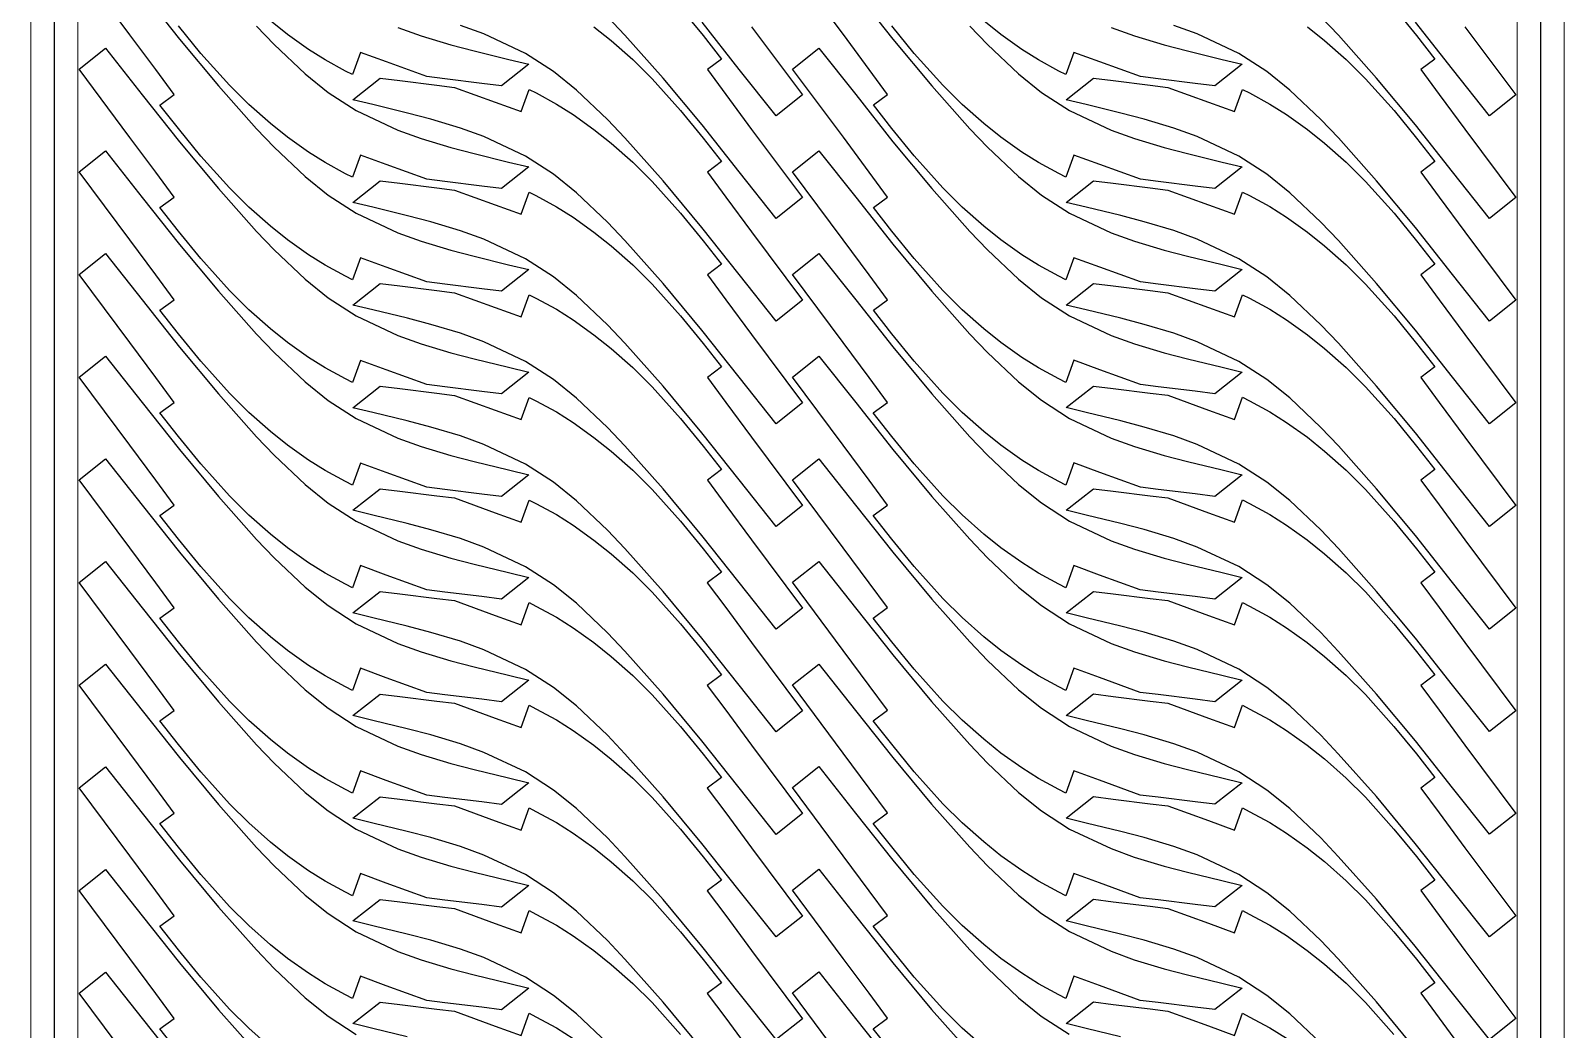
# Model space of a CAD drawing. Header units: millimetres. Extents: x -10628 to 24720, y -21829 to 4032.
# Drawn here: x 8049 to 9349, y -6791 to -5944 of the extents above; entities that cross this region are included whole.
import ezdxf
from ezdxf.enums import TextEntityAlignment as Align
from ezdxf.lldxf.tags import DXFTag

# ---------------------------------------------------------------- set-up
doc = ezdxf.new("R2010")
doc.units = ezdxf.units.MM
doc.layers.add('layer khung van cnc', color=7, linetype='Continuous', lineweight=25, true_color=0xfbf59b)
doc.layers.add('layer mau', color=7, linetype='Continuous')
doc.styles.add('Text Dim', font='arial.ttf')
tags = doc.linetypes.add('KVVIENMAY', pattern='A,46.311228,-10.280676,["KV VIỀN MÁY",Text Dim,S=10.028098,R=0,X=0,Y=-4.346144],-100.988212', length=157.580116).pattern_tags.tags
tags[6] = DXFTag(74, 10)

# ---------------------------------------------------------------- blocks, each defined once
blk = doc.blocks.new('khung van cnc')
at = {"lineweight": 5}
blk.add_lwpolyline([(-193, -99.4), (-193, 2370.6), (-223, 2400.6), (-1463, 2400.6), (-1493, 2370.6), (-1493, -99.4)], close=True, dxfattribs=at)
at = {"color": 1, "linetype": 'KVVIENMAY'}
blk.add_lwpolyline([(-511.9, -84.4), (-213, -84.4), (-213, 2370.6), (-228, 2385.6), (-1458, 2385.6), (-1473, 2370.6), (-1473, -84.4), (-1172.8, -84.4)], dxfattribs=at)
at = {"lineweight": 5}
blk.add_lwpolyline([(-513.5, -69.4), (-233, -69.4), (-233, 2370.6), (-1453, 2370.6), (-1453, -69.4), (-1173, -69.4)], dxfattribs=at)
at = {"layer": 'layer mau'}
for tag, p in [('ÁGF', (-518, -155.9)), ('TENFILE', (-518, -268.9)), ('TENFILE', (-518, -381.8)), ('TENFILE', (-518, -494.8))]:
    blk.add_attdef(tag, text='', height=30, dxfattribs=at).set_placement(p, align=Align.MIDDLE_CENTER)

msp = doc.modelspace()

# ---------------------------------------------------------------- linework, layer by layer
for points in [[(8143.656, -5911.721), (8175.221, -5951.569), (8208.091, -5991.221), (8240.497, -6027.614), (8255.381, -6043.237), (8281.616, -6068.123), (8301.063, -6083.786), (8324.801, -6099.165), (8360.123, -6115.818), (8379.874, -6122.967), (8405.106, -6130.534), (8424.963, -6135.676), (8454.171, -6142.797), (8471.17, -6146.941), (8448.071, -6165.238), (8431.376, -6163.163), (8399.994, -6159.263), (8384.939, -6157.391), (8350.471, -6144.858), (8328.551, -6136.888), (8321.716, -6155.684), (8315.917, -6152.671), (8298.647, -6143.301), (8284.435, -6134.39), (8266.77, -6121.787), (8252.24, -6110.131), (8233.912, -6093.979), (8217.515, -6077.692), (8193.315, -6050.685), (8174.296, -6027.387), (8158.614, -6007.464), (8170.673, -5998.543), (8155.059, -5977.437), (8133.181, -5947.863), (8090.024, -5890.081)], [(8748.348, -5911.699), (8779.913, -5951.547), (8812.783, -5991.199), (8845.189, -6027.593), (8860.073, -6043.215), (8886.308, -6068.101), (8905.755, -6083.764), (8929.493, -6099.143), (8964.814, -6115.796), (8984.566, -6122.945), (9009.798, -6130.513), (9029.655, -6135.654), (9058.863, -6142.775), (9075.862, -6146.919), (9052.763, -6165.216), (9036.067, -6163.141), (9004.686, -6159.241), (8989.631, -6157.37), (8955.163, -6144.836), (8933.243, -6136.866), (8926.408, -6155.662), (8920.609, -6152.649), (8903.338, -6143.279), (8889.127, -6134.368), (8871.462, -6121.765), (8856.931, -6110.109), (8838.604, -6093.957), (8822.207, -6077.67), (8798.007, -6050.663), (8778.988, -6027.365), (8763.306, -6007.442), (8775.365, -5998.521), (8759.751, -5977.415), (8737.872, -5947.841), (8694.716, -5890.059)], [(8599.963, -5925.26), (8618.982, -5948.558), (8634.664, -5968.482), (8622.605, -5977.403), (8638.219, -5998.508), (8660.098, -6028.082), (8703.254, -6085.864), (8680.833, -6103.625), (8649.622, -6064.224), (8618.057, -6024.377), (8585.187, -5984.725), (8552.781, -5948.331), (8537.897, -5932.709)], [(9204.668, -5925.251), (9223.687, -5948.549), (9239.369, -5968.473), (9227.31, -5977.394), (9242.924, -5998.5), (9264.803, -6028.074), (9307.959, -6085.855), (9285.537, -6103.616), (9254.327, -6064.215), (9222.762, -6024.368), (9189.892, -5984.716), (9157.486, -5948.322), (9142.602, -5932.7)], [(8240.502, -5940.616), (8255.386, -5956.239), (8281.621, -5981.125), (8301.068, -5996.788), (8324.807, -6012.167), (8360.128, -6028.82), (8379.88, -6035.969), (8405.112, -6043.536), (8424.968, -6048.678), (8454.176, -6055.798), (8471.175, -6059.943), (8448.077, -6078.24), (8431.381, -6076.165), (8399.999, -6072.264), (8384.944, -6070.393), (8350.476, -6057.86), (8328.556, -6049.89), (8321.722, -6068.686), (8315.923, -6065.673), (8298.652, -6056.303), (8284.441, -6047.392), (8266.775, -6034.789), (8252.245, -6023.133), (8233.918, -6006.981), (8217.52, -5990.694), (8193.321, -5963.687), (8174.301, -5940.389)], [(8360.134, -5941.822), (8379.886, -5948.971), (8405.117, -5956.538), (8424.974, -5961.68), (8454.182, -5968.801), (8471.181, -5972.945), (8448.082, -5991.242), (8431.387, -5989.167), (8400.005, -5985.267), (8384.95, -5983.395), (8350.482, -5970.862), (8328.562, -5962.892), (8321.727, -5981.688), (8315.928, -5978.675), (8298.658, -5969.305), (8284.446, -5960.394), (8266.781, -5947.791), (8252.251, -5936.135)], [(8526.502, -5941.155), (8541.032, -5952.811), (8559.359, -5968.963), (8575.757, -5985.251), (8599.957, -6012.257), (8618.976, -6035.555), (8634.657, -6055.479), (8622.599, -6064.4), (8638.213, -6085.506), (8660.091, -6115.079), (8703.248, -6172.861), (8680.826, -6190.622), (8649.615, -6151.221), (8618.051, -6111.374), (8585.18, -6071.722), (8552.775, -6035.328), (8537.891, -6019.706), (8511.656, -5994.819), (8492.209, -5979.157), (8468.47, -5963.778), (8433.149, -5947.124), (8413.397, -5939.975)], [(8660.104, -5941.085), (8703.261, -5998.867), (8680.839, -6016.628), (8649.628, -5977.227), (8618.064, -5937.38)], [(8845.197, -5940.598), (8860.081, -5956.22), (8886.316, -5981.107), (8905.763, -5996.769), (8929.502, -6012.148), (8964.823, -6028.802), (8984.575, -6035.951), (9009.807, -6043.518), (9029.663, -6048.66), (9058.871, -6055.78), (9075.87, -6059.924), (9052.772, -6078.222), (9036.076, -6076.146), (9004.694, -6072.246), (8989.639, -6070.375), (8955.171, -6057.842), (8933.251, -6049.871), (8926.417, -6068.667), (8920.617, -6065.655), (8903.347, -6056.285), (8889.136, -6047.374), (8871.47, -6034.771), (8856.94, -6023.115), (8838.613, -6006.963), (8822.215, -5990.676), (8798.016, -5963.669), (8778.996, -5940.371)], [(8964.831, -5941.807), (8984.583, -5948.957), (9009.815, -5956.524), (9029.672, -5961.665), (9058.88, -5968.786), (9075.879, -5972.93), (9052.78, -5991.227), (9036.084, -5989.152), (9004.703, -5985.252), (8989.647, -5983.381), (8955.18, -5970.847), (8933.26, -5962.877), (8926.425, -5981.673), (8920.626, -5978.661), (8903.355, -5969.29), (8889.144, -5960.379), (8871.479, -5947.776), (8856.948, -5936.12)], [(9131.205, -5941.144), (9145.735, -5952.8), (9164.062, -5968.952), (9180.46, -5985.239), (9204.659, -6012.246), (9223.679, -6035.544), (9239.36, -6055.467), (9227.302, -6064.388), (9242.916, -6085.494), (9264.794, -6115.068), (9307.951, -6172.85), (9285.529, -6190.611), (9254.318, -6151.21), (9222.754, -6111.362), (9189.883, -6071.71), (9157.478, -6035.317), (9142.594, -6019.694), (9116.359, -5994.808), (9096.912, -5979.145), (9073.173, -5963.766), (9037.852, -5947.113), (9018.1, -5939.964)], [(9264.811, -5941.079), (9307.968, -5998.861), (9285.546, -6016.622), (9254.335, -5977.221), (9222.771, -5937.374)], [(8252.235, -6806.162), (8233.907, -6790.011), (8217.51, -6773.723), (8193.31, -6746.717), (8174.291, -6723.419), (8158.609, -6703.495), (8170.668, -6694.574), (8155.054, -6673.468), (8133.176, -6643.894), (8090.019, -6586.112), (8112.441, -6568.351), (8143.651, -6607.752), (8175.216, -6647.6), (8208.086, -6687.252), (8240.492, -6723.646), (8255.376, -6739.268), (8281.611, -6764.154), (8301.058, -6779.817), (8324.796, -6795.196)], [(8856.864, -6806.065), (8838.536, -6789.913), (8822.139, -6773.626), (8797.939, -6746.619), (8778.92, -6723.321), (8763.238, -6703.397), (8775.297, -6694.476), (8759.683, -6673.37), (8737.805, -6643.797), (8694.648, -6586.015), (8717.07, -6568.254), (8748.28, -6607.655), (8779.845, -6647.502), (8812.715, -6687.154), (8845.121, -6723.548), (8860.005, -6739.17), (8886.24, -6764.057), (8905.687, -6779.72), (8929.425, -6795.098)], [(8618.023, -6807.384), (8585.152, -6767.732), (8552.746, -6731.338), (8537.862, -6715.716), (8511.627, -6690.829), (8492.18, -6675.167), (8468.442, -6659.788), (8433.121, -6643.134), (8413.369, -6635.985), (8388.137, -6628.418), (8368.28, -6623.276), (8339.072, -6616.156), (8322.073, -6612.012), (8345.172, -6593.715), (8361.868, -6595.79), (8393.249, -6599.69), (8408.305, -6601.561), (8442.772, -6614.094), (8464.693, -6622.065), (8471.527, -6603.269), (8477.326, -6606.281), (8494.597, -6615.652), (8508.808, -6624.562), (8526.473, -6637.165), (8541.004, -6648.821), (8559.331, -6664.973), (8575.729, -6681.261), (8599.928, -6708.267), (8618.947, -6731.565), (8634.629, -6751.489), (8622.57, -6760.41), (8638.184, -6781.516), (8660.063, -6811.089)], [(9222.686, -6807.318), (9189.815, -6767.666), (9157.41, -6731.272), (9142.526, -6715.65), (9116.291, -6690.763), (9096.844, -6675.101), (9073.106, -6659.722), (9037.784, -6643.068), (9018.032, -6635.919), (8992.8, -6628.352), (8972.944, -6623.21), (8943.736, -6616.09), (8926.737, -6611.946), (8949.836, -6593.649), (8966.531, -6595.724), (8997.913, -6599.624), (9012.968, -6601.495), (9047.436, -6614.028), (9069.356, -6621.999), (9076.191, -6603.203), (9081.99, -6606.215), (9099.26, -6615.586), (9113.471, -6624.496), (9131.137, -6637.099), (9145.667, -6648.755), (9163.994, -6664.907), (9180.392, -6681.195), (9204.592, -6708.201), (9223.611, -6731.499), (9239.293, -6751.423), (9227.234, -6760.344), (9242.848, -6781.45), (9264.726, -6811.024)], [(8174.291, -6810.423), (8158.609, -6790.5), (8170.668, -6781.579), (8155.054, -6760.473), (8133.176, -6730.899), (8090.019, -6673.117), (8112.441, -6655.356), (8143.651, -6694.757), (8175.216, -6734.605), (8208.086, -6774.257), (8240.492, -6810.65)], [(8778.911, -6810.315), (8763.23, -6790.392), (8775.288, -6781.471), (8759.675, -6760.365), (8737.796, -6730.791), (8694.639, -6673.009), (8717.061, -6655.248), (8748.272, -6694.649), (8779.836, -6734.497), (8812.707, -6774.149), (8845.112, -6810.543)], [(8537.862, -6802.72), (8511.627, -6777.834), (8492.18, -6762.171), (8468.442, -6746.792), (8433.121, -6730.139), (8413.369, -6722.99), (8388.137, -6715.423), (8368.28, -6710.281), (8339.072, -6703.16), (8322.073, -6699.016), (8345.172, -6680.719), (8361.868, -6682.794), (8393.249, -6686.695), (8408.305, -6688.566), (8442.772, -6701.099), (8464.693, -6709.069), (8471.527, -6690.273), (8477.326, -6693.286), (8494.597, -6702.656), (8508.808, -6711.567), (8526.473, -6724.17), (8541.004, -6735.826), (8559.331, -6751.978), (8575.729, -6768.265), (8599.928, -6795.272)], [(9142.517, -6802.644), (9116.282, -6777.758), (9096.835, -6762.095), (9073.097, -6746.716), (9037.776, -6730.063), (9018.024, -6722.914), (8992.792, -6715.347), (8972.936, -6710.205), (8943.727, -6703.084), (8926.728, -6698.94), (8949.827, -6680.643), (8966.523, -6682.718), (8997.904, -6686.619), (9012.96, -6688.49), (9047.427, -6701.023), (9069.348, -6708.993), (9076.182, -6690.197), (9081.981, -6693.21), (9099.252, -6702.58), (9113.463, -6711.491), (9131.128, -6724.094), (9145.659, -6735.75), (9163.986, -6751.902), (9180.384, -6768.189), (9204.583, -6795.196)], [(8133.176, -6817.904), (8090.019, -6760.122), (8112.441, -6742.361), (8143.651, -6781.762), (8175.216, -6821.609)], [(8737.788, -6817.786), (8694.631, -6760.004), (8717.053, -6742.243), (8748.263, -6781.644), (8779.828, -6821.491)], [(8368.28, -6797.286), (8339.072, -6790.165), (8322.073, -6786.021), (8345.172, -6767.724), (8361.868, -6769.799), (8393.249, -6773.699), (8408.305, -6775.57), (8442.772, -6788.104), (8464.693, -6796.074), (8471.527, -6777.278), (8477.326, -6780.29), (8494.597, -6789.661), (8508.808, -6798.571)], [(8972.927, -6797.199), (8943.719, -6790.079), (8926.72, -6785.935), (8949.819, -6767.638), (8966.514, -6769.713), (8997.896, -6773.613), (9012.951, -6775.484), (9047.419, -6788.017), (9069.339, -6795.988), (9076.174, -6777.192), (9081.973, -6780.204), (9099.243, -6789.575), (9113.455, -6798.485)]]:
    msp.add_lwpolyline(points)
for points in [[(8112.441, -5959.319), (8143.651, -5998.72), (8175.216, -6038.567), (8208.086, -6078.219), (8240.492, -6114.613), (8255.376, -6130.235), (8281.611, -6155.122), (8301.058, -6170.784), (8324.796, -6186.163), (8360.118, -6202.817), (8379.869, -6209.966), (8405.101, -6217.533), (8424.958, -6222.675), (8454.166, -6229.795), (8471.165, -6233.939), (8448.066, -6252.236), (8431.371, -6250.161), (8399.989, -6246.261), (8384.934, -6244.39), (8350.466, -6231.857), (8328.546, -6223.886), (8321.711, -6242.682), (8315.912, -6239.67), (8298.642, -6230.299), (8284.43, -6221.389), (8266.765, -6208.786), (8252.235, -6197.13), (8233.907, -6180.978), (8217.51, -6164.69), (8193.31, -6137.684), (8174.291, -6114.386), (8158.609, -6094.462), (8170.668, -6085.541), (8155.054, -6064.435), (8133.176, -6034.862), (8090.019, -5977.08)], [(8717.129, -5959.293), (8748.34, -5998.694), (8779.904, -6038.541), (8812.775, -6078.193), (8845.18, -6114.587), (8860.064, -6130.209), (8886.299, -6155.096), (8905.746, -6170.758), (8929.485, -6186.137), (8964.806, -6202.791), (8984.558, -6209.94), (9009.79, -6217.507), (9029.646, -6222.649), (9058.854, -6229.769), (9075.853, -6233.913), (9052.755, -6252.21), (9036.059, -6250.135), (9004.677, -6246.235), (8989.622, -6244.364), (8955.154, -6231.831), (8933.234, -6223.86), (8926.4, -6242.656), (8920.601, -6239.644), (8903.33, -6230.273), (8889.119, -6221.363), (8871.453, -6208.76), (8856.923, -6197.104), (8838.596, -6180.952), (8822.198, -6164.664), (8797.999, -6137.658), (8778.979, -6114.36), (8763.298, -6094.436), (8775.356, -6085.515), (8759.742, -6064.409), (8737.864, -6034.836), (8694.707, -5977.054)], [(8680.82, -6277.62), (8649.609, -6238.219), (8618.045, -6198.371), (8585.174, -6158.719), (8552.769, -6122.326), (8537.885, -6106.703), (8511.65, -6081.817), (8492.203, -6066.154), (8468.464, -6050.775), (8433.143, -6034.122), (8413.391, -6026.973), (8388.159, -6019.405), (8368.303, -6014.264), (8339.095, -6007.143), (8322.096, -6002.999), (8345.194, -5984.702), (8361.89, -5986.777), (8393.271, -5990.677), (8408.327, -5992.549), (8442.795, -6005.082), (8464.715, -6013.052), (8471.549, -5994.256), (8477.348, -5997.269), (8494.619, -6006.639), (8508.83, -6015.55), (8526.496, -6028.153), (8541.026, -6039.809), (8559.353, -6055.961), (8575.751, -6072.248), (8599.95, -6099.255), (8618.97, -6122.553), (8634.651, -6142.476), (8622.593, -6151.397), (8638.207, -6172.503), (8660.085, -6202.077), (8703.242, -6259.859)], [(9285.521, -6277.605), (9254.31, -6238.204), (9222.745, -6198.357), (9189.875, -6158.705), (9157.469, -6122.311), (9142.585, -6106.689), (9116.35, -6081.802), (9096.903, -6066.14), (9073.165, -6050.761), (9037.844, -6034.107), (9018.092, -6026.958), (8992.86, -6019.391), (8973.003, -6014.249), (8943.795, -6007.129), (8926.796, -6002.985), (8949.895, -5984.688), (8966.591, -5986.763), (8997.972, -5990.663), (9013.027, -5992.534), (9047.495, -6005.067), (9069.415, -6013.038), (9076.25, -5994.242), (9082.049, -5997.254), (9099.32, -6006.625), (9113.531, -6015.535), (9131.196, -6028.138), (9145.727, -6039.794), (9164.054, -6055.946), (9180.451, -6072.234), (9204.651, -6099.24), (9223.67, -6122.538), (9239.352, -6142.462), (9227.293, -6151.383), (9242.907, -6172.489), (9264.786, -6202.063), (9307.942, -6259.844)], [(8112.441, -6046.323), (8143.651, -6085.724), (8175.216, -6125.572), (8208.086, -6165.224), (8240.492, -6201.618), (8255.376, -6217.24), (8281.611, -6242.126), (8301.058, -6257.789), (8324.796, -6273.168), (8360.118, -6289.821), (8379.869, -6296.971), (8405.101, -6304.538), (8424.958, -6309.679), (8454.166, -6316.8), (8471.165, -6320.944), (8448.066, -6339.241), (8431.371, -6337.166), (8399.989, -6333.266), (8384.934, -6331.395), (8350.466, -6318.861), (8328.546, -6310.891), (8321.711, -6329.687), (8315.912, -6326.675), (8298.642, -6317.304), (8284.43, -6308.394), (8266.765, -6295.79), (8252.235, -6284.134), (8233.907, -6267.983), (8217.51, -6251.695), (8193.31, -6224.689), (8174.291, -6201.39), (8158.609, -6181.467), (8170.668, -6172.546), (8155.054, -6151.44), (8133.176, -6121.866), (8090.019, -6064.084)], [(8717.121, -6046.287), (8748.331, -6085.688), (8779.896, -6125.536), (8812.766, -6165.188), (8845.172, -6201.581), (8860.056, -6217.204), (8886.291, -6242.09), (8905.738, -6257.753), (8929.476, -6273.132), (8964.797, -6289.785), (8984.549, -6296.934), (9009.781, -6304.501), (9029.638, -6309.643), (9058.846, -6316.764), (9075.845, -6320.908), (9052.746, -6339.205), (9036.051, -6337.13), (9004.669, -6333.23), (8989.614, -6331.358), (8955.146, -6318.825), (8933.226, -6310.855), (8926.391, -6329.651), (8920.592, -6326.638), (8903.321, -6317.268), (8889.11, -6308.357), (8871.445, -6295.754), (8856.914, -6284.098), (8838.587, -6267.946), (8822.19, -6251.659), (8797.99, -6224.652), (8778.971, -6201.354), (8763.289, -6181.431), (8775.348, -6172.51), (8759.734, -6151.404), (8737.855, -6121.83), (8694.699, -6064.048)], [(8680.814, -6364.618), (8649.603, -6325.217), (8618.039, -6285.369), (8585.168, -6245.717), (8552.763, -6209.323), (8537.879, -6193.701), (8511.644, -6168.815), (8492.197, -6153.152), (8468.458, -6137.773), (8433.137, -6121.12), (8413.385, -6113.97), (8388.153, -6106.403), (8368.297, -6101.262), (8339.089, -6094.141), (8322.09, -6089.997), (8345.188, -6071.7), (8361.884, -6073.775), (8393.266, -6077.675), (8408.321, -6079.546), (8442.789, -6092.079), (8464.709, -6100.05), (8471.543, -6081.254), (8477.342, -6084.266), (8494.613, -6093.637), (8508.824, -6102.547), (8526.49, -6115.151), (8541.02, -6126.807), (8559.347, -6142.958), (8575.745, -6159.246), (8599.944, -6186.252), (8618.964, -6209.551), (8634.645, -6229.474), (8622.587, -6238.395), (8638.201, -6259.501), (8660.079, -6289.075), (8703.236, -6346.857)], [(9285.512, -6364.6), (9254.301, -6325.199), (9222.737, -6285.351), (9189.866, -6245.699), (9157.461, -6209.306), (9142.577, -6193.683), (9116.342, -6168.797), (9096.895, -6153.134), (9073.156, -6137.755), (9037.835, -6121.102), (9018.083, -6113.953), (8992.851, -6106.385), (8972.995, -6101.244), (8943.787, -6094.123), (8926.788, -6089.979), (8949.886, -6071.682), (8966.582, -6073.757), (8997.964, -6077.657), (9013.019, -6079.529), (9047.487, -6092.062), (9069.407, -6100.032), (9076.241, -6081.236), (9082.041, -6084.249), (9099.311, -6093.619), (9113.522, -6102.53), (9131.188, -6115.133), (9145.718, -6126.789), (9164.045, -6142.941), (9180.443, -6159.228), (9204.642, -6186.235), (9223.662, -6209.533), (9239.343, -6229.456), (9227.285, -6238.377), (9242.899, -6259.483), (9264.777, -6289.057), (9307.934, -6346.839)], [(8112.441, -6133.328), (8143.651, -6172.729), (8175.216, -6212.577), (8208.086, -6252.229), (8240.492, -6288.622), (8255.376, -6304.245), (8281.611, -6329.131), (8301.058, -6344.794), (8324.796, -6360.173), (8360.118, -6376.826), (8379.869, -6383.975), (8405.101, -6391.542), (8424.958, -6396.684), (8454.166, -6403.805), (8471.165, -6407.949), (8448.066, -6426.246), (8431.371, -6424.171), (8399.989, -6420.27), (8384.934, -6418.399), (8350.466, -6405.866), (8328.546, -6397.896), (8321.711, -6416.692), (8315.912, -6413.679), (8298.642, -6404.309), (8284.43, -6395.398), (8266.765, -6382.795), (8252.235, -6371.139), (8233.907, -6354.987), (8217.51, -6338.7), (8193.31, -6311.693), (8174.291, -6288.395), (8158.609, -6268.471), (8170.668, -6259.551), (8155.054, -6238.445), (8133.176, -6208.871), (8090.019, -6151.089)], [(8717.112, -6133.282), (8748.323, -6172.683), (8779.887, -6212.53), (8812.758, -6252.182), (8845.163, -6288.576), (8860.047, -6304.198), (8886.282, -6329.085), (8905.729, -6344.747), (8929.468, -6360.126), (8964.789, -6376.78), (8984.541, -6383.929), (9009.773, -6391.496), (9029.629, -6396.638), (9058.837, -6403.758), (9075.836, -6407.902), (9052.738, -6426.199), (9036.042, -6424.124), (9004.66, -6420.224), (8989.605, -6418.353), (8955.137, -6405.82), (8933.217, -6397.849), (8926.383, -6416.645), (8920.584, -6413.633), (8903.313, -6404.262), (8889.102, -6395.352), (8871.436, -6382.749), (8856.906, -6371.093), (8838.579, -6354.941), (8822.181, -6338.653), (8797.982, -6311.647), (8778.962, -6288.349), (8763.281, -6268.425), (8775.339, -6259.504), (8759.725, -6238.398), (8737.847, -6208.824), (8694.69, -6151.043)], [(8680.808, -6451.616), (8649.597, -6412.215), (8618.033, -6372.367), (8585.162, -6332.715), (8552.757, -6296.321), (8537.873, -6280.699), (8511.638, -6255.813), (8492.191, -6240.15), (8468.453, -6224.771), (8433.131, -6208.118), (8413.379, -6200.969), (8388.147, -6193.401), (8368.291, -6188.26), (8339.083, -6181.139), (8322.084, -6176.995), (8345.182, -6158.698), (8361.878, -6160.773), (8393.26, -6164.673), (8408.315, -6166.544), (8442.783, -6179.078), (8464.703, -6187.048), (8471.538, -6168.252), (8477.337, -6171.265), (8494.607, -6180.635), (8508.818, -6189.546), (8526.484, -6202.149), (8541.014, -6213.805), (8559.341, -6229.957), (8575.739, -6246.244), (8599.939, -6273.251), (8618.958, -6296.549), (8634.64, -6316.472), (8622.581, -6325.393), (8638.195, -6346.499), (8660.073, -6376.073), (8703.23, -6433.855)], [(9285.504, -6451.594), (9254.293, -6412.193), (9222.729, -6372.346), (9189.858, -6332.694), (9157.452, -6296.3), (9142.568, -6280.678), (9116.333, -6255.791), (9096.886, -6240.129), (9073.148, -6224.75), (9037.827, -6208.096), (9018.075, -6200.947), (8992.843, -6193.38), (8972.986, -6188.238), (8943.778, -6181.118), (8926.779, -6176.974), (8949.878, -6158.677), (8966.574, -6160.752), (8997.955, -6164.652), (9013.011, -6166.523), (9047.478, -6179.056), (9069.398, -6187.027), (9076.233, -6168.231), (9082.032, -6171.243), (9099.303, -6180.614), (9113.514, -6189.524), (9131.179, -6202.127), (9145.71, -6213.783), (9164.037, -6229.935), (9180.435, -6246.222), (9204.634, -6273.229), (9223.653, -6296.527), (9239.335, -6316.451), (9227.276, -6325.372), (9242.89, -6346.478), (9264.769, -6376.051), (9307.925, -6433.833)], [(8112.441, -6220.333), (8143.651, -6259.734), (8175.216, -6299.581), (8208.086, -6339.233), (8240.492, -6375.627), (8255.376, -6391.249), (8281.611, -6416.136), (8301.058, -6431.798), (8324.796, -6447.177), (8360.118, -6463.831), (8379.869, -6470.98), (8405.101, -6478.547), (8424.958, -6483.689), (8454.166, -6490.809), (8471.165, -6494.953), (8448.066, -6513.25), (8431.371, -6511.175), (8399.989, -6507.275), (8384.934, -6505.404), (8350.466, -6492.871), (8328.546, -6484.9), (8321.711, -6503.696), (8315.912, -6500.684), (8298.642, -6491.313), (8284.43, -6482.403), (8266.765, -6469.8), (8252.235, -6458.144), (8233.907, -6441.992), (8217.51, -6425.705), (8193.31, -6398.698), (8174.291, -6375.4), (8158.609, -6355.476), (8170.668, -6346.555), (8155.054, -6325.449), (8133.176, -6295.876), (8090.019, -6238.094)], [(8717.104, -6220.276), (8748.314, -6259.677), (8779.879, -6299.524), (8812.749, -6339.177), (8845.155, -6375.57), (8860.039, -6391.193), (8886.274, -6416.079), (8905.721, -6431.742), (8929.459, -6447.121), (8964.781, -6463.774), (8984.532, -6470.923), (9009.764, -6478.49), (9029.621, -6483.632), (9058.829, -6490.752), (9075.828, -6494.897), (9052.729, -6513.194), (9036.034, -6511.119), (9004.652, -6507.218), (8989.597, -6505.347), (8955.129, -6492.814), (8933.209, -6484.844), (8926.374, -6503.64), (8920.575, -6500.627), (8903.304, -6491.257), (8889.093, -6482.346), (8871.428, -6469.743), (8856.897, -6458.087), (8838.57, -6441.935), (8822.173, -6425.648), (8797.973, -6398.641), (8778.954, -6375.343), (8763.272, -6355.419), (8775.331, -6346.499), (8759.717, -6325.393), (8737.838, -6295.819), (8694.682, -6238.037)], [(8680.798, -6538.614), (8649.587, -6499.213), (8618.023, -6459.365), (8585.152, -6419.713), (8552.746, -6383.319), (8537.862, -6367.697), (8511.627, -6342.811), (8492.18, -6327.148), (8468.442, -6311.769), (8433.121, -6295.116), (8413.369, -6287.966), (8388.137, -6280.399), (8368.28, -6275.258), (8339.072, -6268.137), (8322.073, -6263.993), (8345.172, -6245.696), (8361.868, -6247.771), (8393.249, -6251.671), (8408.305, -6253.542), (8442.772, -6266.075), (8464.693, -6274.046), (8471.527, -6255.25), (8477.326, -6258.262), (8494.597, -6267.633), (8508.808, -6276.543), (8526.473, -6289.147), (8541.004, -6300.803), (8559.331, -6316.954), (8575.729, -6333.242), (8599.928, -6360.248), (8618.947, -6383.547), (8634.629, -6403.47), (8622.57, -6412.391), (8638.184, -6433.497), (8660.063, -6463.071), (8703.22, -6520.853)], [(9285.495, -6538.589), (9254.284, -6499.188), (9222.72, -6459.34), (9189.849, -6419.688), (9157.444, -6383.294), (9142.56, -6367.672), (9116.325, -6342.786), (9096.878, -6327.123), (9073.139, -6311.744), (9037.818, -6295.091), (9018.066, -6287.942), (8992.834, -6280.374), (8972.978, -6275.233), (8943.77, -6268.112), (8926.771, -6263.968), (8949.869, -6245.671), (8966.565, -6247.746), (8997.947, -6251.646), (9013.002, -6253.517), (9047.47, -6266.051), (9069.39, -6274.021), (9076.225, -6255.225), (9082.024, -6258.238), (9099.294, -6267.608), (9113.505, -6276.519), (9131.171, -6289.122), (9145.701, -6300.778), (9164.028, -6316.93), (9180.426, -6333.217), (9204.626, -6360.224), (9223.645, -6383.522), (9239.326, -6403.445), (9227.268, -6412.366), (9242.882, -6433.472), (9264.76, -6463.046), (9307.917, -6520.828)], [(8112.441, -6307.337), (8143.651, -6346.738), (8175.216, -6386.586), (8208.086, -6426.238), (8240.492, -6462.632), (8255.376, -6478.254), (8281.611, -6503.14), (8301.058, -6518.803), (8324.796, -6534.182), (8360.118, -6550.835), (8379.869, -6557.985), (8405.101, -6565.552), (8424.958, -6570.693), (8454.166, -6577.814), (8471.165, -6581.958), (8448.066, -6600.255), (8431.371, -6598.18), (8399.989, -6594.28), (8384.934, -6592.409), (8350.466, -6579.876), (8328.546, -6571.905), (8321.711, -6590.701), (8315.912, -6587.689), (8298.642, -6578.318), (8284.43, -6569.408), (8266.765, -6556.804), (8252.235, -6545.148), (8233.907, -6528.997), (8217.51, -6512.709), (8193.31, -6485.703), (8174.291, -6462.404), (8158.609, -6442.481), (8170.668, -6433.56), (8155.054, -6412.454), (8133.176, -6382.88), (8090.019, -6325.098)], [(8717.095, -6307.27), (8748.306, -6346.671), (8779.87, -6386.519), (8812.741, -6426.171), (8845.146, -6462.565), (8860.03, -6478.187), (8886.265, -6503.074), (8905.712, -6518.736), (8929.451, -6534.115), (8964.772, -6550.769), (8984.524, -6557.918), (9009.756, -6565.485), (9029.612, -6570.626), (9058.82, -6577.747), (9075.819, -6581.891), (9052.721, -6600.188), (9036.025, -6598.113), (9004.643, -6594.213), (8989.588, -6592.342), (8955.12, -6579.809), (8933.2, -6571.838), (8926.366, -6590.634), (8920.567, -6587.622), (8903.296, -6578.251), (8889.085, -6569.341), (8871.419, -6556.738), (8856.889, -6545.082), (8838.562, -6528.93), (8822.164, -6512.642), (8797.965, -6485.636), (8778.945, -6462.338), (8763.264, -6442.414), (8775.322, -6433.493), (8759.708, -6412.387), (8737.83, -6382.813), (8694.673, -6325.031)], [(8680.798, -6625.618), (8649.587, -6586.217), (8618.023, -6546.37), (8585.152, -6506.718), (8552.746, -6470.324), (8537.862, -6454.702), (8511.627, -6429.815), (8492.18, -6414.153), (8468.442, -6398.774), (8433.121, -6382.12), (8413.369, -6374.971), (8388.137, -6367.404), (8368.28, -6362.262), (8339.072, -6355.142), (8322.073, -6350.998), (8345.172, -6332.701), (8361.868, -6334.776), (8393.249, -6338.676), (8408.305, -6340.547), (8442.772, -6353.08), (8464.693, -6361.051), (8471.527, -6342.255), (8477.326, -6345.267), (8494.597, -6354.638), (8508.808, -6363.548), (8526.473, -6376.151), (8541.004, -6387.807), (8559.331, -6403.959), (8575.729, -6420.246), (8599.928, -6447.253), (8618.947, -6470.551), (8634.629, -6490.475), (8622.57, -6499.396), (8638.184, -6520.502), (8660.063, -6550.075), (8703.22, -6607.857)], [(9285.487, -6625.583), (9254.276, -6586.182), (9222.712, -6546.335), (9189.841, -6506.683), (9157.435, -6470.289), (9142.551, -6454.667), (9116.316, -6429.78), (9096.869, -6414.117), (9073.131, -6398.739), (9037.81, -6382.085), (9018.058, -6374.936), (8992.826, -6367.369), (8972.969, -6362.227), (8943.761, -6355.107), (8926.762, -6350.963), (8949.861, -6332.665), (8966.557, -6334.74), (8997.938, -6338.641), (9012.994, -6340.512), (9047.461, -6353.045), (9069.381, -6361.016), (9076.216, -6342.22), (9082.015, -6345.232), (9099.286, -6354.602), (9113.497, -6363.513), (9131.162, -6376.116), (9145.693, -6387.772), (9164.02, -6403.924), (9180.418, -6420.211), (9204.617, -6447.218), (9223.636, -6470.516), (9239.318, -6490.44), (9227.259, -6499.361), (9242.873, -6520.467), (9264.752, -6550.04), (9307.908, -6607.822)], [(8112.441, -6394.342), (8143.651, -6433.743), (8175.216, -6473.591), (8208.086, -6513.243), (8240.492, -6549.636), (8255.376, -6565.259), (8281.611, -6590.145), (8301.058, -6605.808), (8324.796, -6621.187), (8360.118, -6637.84), (8379.869, -6644.989), (8405.101, -6652.556), (8424.958, -6657.698), (8454.166, -6664.819), (8471.165, -6668.963), (8448.066, -6687.26), (8431.371, -6685.185), (8399.989, -6681.284), (8384.934, -6679.413), (8350.466, -6666.88), (8328.546, -6658.91), (8321.711, -6677.706), (8315.912, -6674.693), (8298.642, -6665.323), (8284.43, -6656.412), (8266.765, -6643.809), (8252.235, -6632.153), (8233.907, -6616.001), (8217.51, -6599.714), (8193.31, -6572.707), (8174.291, -6549.409), (8158.609, -6529.485), (8170.668, -6520.565), (8155.054, -6499.459), (8133.176, -6469.885), (8090.019, -6412.103)], [(8717.087, -6394.265), (8748.297, -6433.666), (8779.862, -6473.513), (8812.732, -6513.165), (8845.138, -6549.559), (8860.022, -6565.182), (8886.257, -6590.068), (8905.704, -6605.731), (8929.442, -6621.109), (8964.764, -6637.763), (8984.515, -6644.912), (9009.747, -6652.479), (9029.604, -6657.621), (9058.812, -6664.741), (9075.811, -6668.885), (9052.712, -6687.183), (9036.017, -6685.108), (9004.635, -6681.207), (8989.58, -6679.336), (8955.112, -6666.803), (8933.192, -6658.832), (8926.357, -6677.628), (8920.558, -6674.616), (8903.288, -6665.246), (8889.076, -6656.335), (8871.411, -6643.732), (8856.881, -6632.076), (8838.553, -6615.924), (8822.156, -6599.637), (8797.956, -6572.63), (8778.937, -6549.332), (8763.255, -6529.408), (8775.314, -6520.487), (8759.7, -6499.382), (8737.822, -6469.808), (8694.665, -6412.026)], [(8680.798, -6712.623), (8649.587, -6673.222), (8618.023, -6633.374), (8585.152, -6593.722), (8552.746, -6557.329), (8537.862, -6541.706), (8511.627, -6516.82), (8492.18, -6501.157), (8468.442, -6485.778), (8433.121, -6469.125), (8413.369, -6461.976), (8388.137, -6454.409), (8368.28, -6449.267), (8339.072, -6442.146), (8322.073, -6438.002), (8345.172, -6419.705), (8361.868, -6421.78), (8393.249, -6425.681), (8408.305, -6427.552), (8442.772, -6440.085), (8464.693, -6448.055), (8471.527, -6429.259), (8477.326, -6432.272), (8494.597, -6441.642), (8508.808, -6450.553), (8526.473, -6463.156), (8541.004, -6474.812), (8559.331, -6490.964), (8575.729, -6507.251), (8599.928, -6534.258), (8618.947, -6557.556), (8634.629, -6577.48), (8622.57, -6586.4), (8638.184, -6607.506), (8660.063, -6637.08), (8703.22, -6694.862)], [(9285.478, -6712.578), (9254.267, -6673.177), (9222.703, -6633.329), (9189.832, -6593.677), (9157.427, -6557.283), (9142.543, -6541.661), (9116.308, -6516.775), (9096.861, -6501.112), (9073.122, -6485.733), (9037.801, -6469.08), (9018.049, -6461.93), (8992.817, -6454.363), (8972.961, -6449.222), (8943.753, -6442.101), (8926.754, -6437.957), (8949.852, -6419.66), (8966.548, -6421.735), (8997.93, -6425.635), (9012.985, -6427.506), (9047.453, -6440.039), (9069.373, -6448.01), (9076.208, -6429.214), (9082.007, -6432.226), (9099.277, -6441.597), (9113.488, -6450.507), (9131.154, -6463.111), (9145.684, -6474.767), (9164.011, -6490.918), (9180.409, -6507.206), (9204.609, -6534.212), (9223.628, -6557.511), (9239.31, -6577.434), (9227.251, -6586.355), (9242.865, -6607.461), (9264.743, -6637.035), (9307.9, -6694.817)], [(8112.441, -6481.347), (8143.651, -6520.748), (8175.216, -6560.595), (8208.086, -6600.247), (8240.492, -6636.641), (8255.376, -6652.263), (8281.611, -6677.15), (8301.058, -6692.812), (8324.796, -6708.191), (8360.118, -6724.845), (8379.869, -6731.994), (8405.101, -6739.561), (8424.958, -6744.703), (8454.166, -6751.823), (8471.165, -6755.967), (8448.066, -6774.264), (8431.371, -6772.189), (8399.989, -6768.289), (8384.934, -6766.418), (8350.466, -6753.885), (8328.546, -6745.914), (8321.711, -6764.71), (8315.912, -6761.698), (8298.642, -6752.327), (8284.43, -6743.417), (8266.765, -6730.814), (8252.235, -6719.158), (8233.907, -6703.006), (8217.51, -6686.719), (8193.31, -6659.712), (8174.291, -6636.414), (8158.609, -6616.49), (8170.668, -6607.569), (8155.054, -6586.463), (8133.176, -6556.89), (8090.019, -6499.108)], [(8717.078, -6481.259), (8748.289, -6520.66), (8779.853, -6560.508), (8812.724, -6600.16), (8845.129, -6636.554), (8860.013, -6652.176), (8886.248, -6677.062), (8905.695, -6692.725), (8929.434, -6708.104), (8964.755, -6724.757), (8984.507, -6731.907), (9009.739, -6739.474), (9029.595, -6744.615), (9058.803, -6751.736), (9075.802, -6755.88), (9052.704, -6774.177), (9036.008, -6772.102), (9004.627, -6768.202), (8989.571, -6766.331), (8955.103, -6753.797), (8933.183, -6745.827), (8926.349, -6764.623), (8920.55, -6761.611), (8903.279, -6752.24), (8889.068, -6743.33), (8871.402, -6730.726), (8856.872, -6719.07), (8838.545, -6702.919), (8822.147, -6686.631), (8797.948, -6659.625), (8778.928, -6636.326), (8763.247, -6616.403), (8775.305, -6607.482), (8759.691, -6586.376), (8737.813, -6556.802), (8694.656, -6499.02)], [(8680.798, -6799.628), (8649.587, -6760.227), (8618.023, -6720.379), (8585.152, -6680.727), (8552.746, -6644.333), (8537.862, -6628.711), (8511.627, -6603.825), (8492.18, -6588.162), (8468.442, -6572.783), (8433.121, -6556.13), (8413.369, -6548.98), (8388.137, -6541.413), (8368.28, -6536.272), (8339.072, -6529.151), (8322.073, -6525.007), (8345.172, -6506.71), (8361.868, -6508.785), (8393.249, -6512.685), (8408.305, -6514.556), (8442.772, -6527.09), (8464.693, -6535.06), (8471.527, -6516.264), (8477.326, -6519.276), (8494.597, -6528.647), (8508.808, -6537.557), (8526.473, -6550.161), (8541.004, -6561.817), (8559.331, -6577.968), (8575.729, -6594.256), (8599.928, -6621.262), (8618.947, -6644.561), (8634.629, -6664.484), (8622.57, -6673.405), (8638.184, -6694.511), (8660.063, -6724.085), (8703.22, -6781.867)], [(9285.47, -6799.572), (9254.259, -6760.171), (9222.695, -6720.324), (9189.824, -6680.672), (9157.418, -6644.278), (9142.534, -6628.655), (9116.299, -6603.769), (9096.852, -6588.106), (9073.114, -6572.727), (9037.793, -6556.074), (9018.041, -6548.925), (8992.809, -6541.358), (8972.952, -6536.216), (8943.744, -6529.096), (8926.745, -6524.951), (8949.844, -6506.654), (8966.54, -6508.729), (8997.921, -6512.63), (9012.977, -6514.501), (9047.444, -6527.034), (9069.365, -6535.004), (9076.199, -6516.209), (9081.998, -6519.221), (9099.269, -6528.591), (9113.48, -6537.502), (9131.145, -6550.105), (9145.676, -6561.761), (9164.003, -6577.913), (9180.401, -6594.2), (9204.6, -6621.207), (9223.619, -6644.505), (9239.301, -6664.429), (9227.242, -6673.35), (9242.856, -6694.455), (9264.735, -6724.029), (9307.892, -6781.811)]]:
    msp.add_lwpolyline(points, close=True)

# ---------------------------------------------------------------- block references
at = {"layer": 'layer khung van cnc'}
msp.add_blockref('khung van cnc', (9542.01, -7547.743), dxfattribs=at)

doc.saveas('drawing.dxf')
